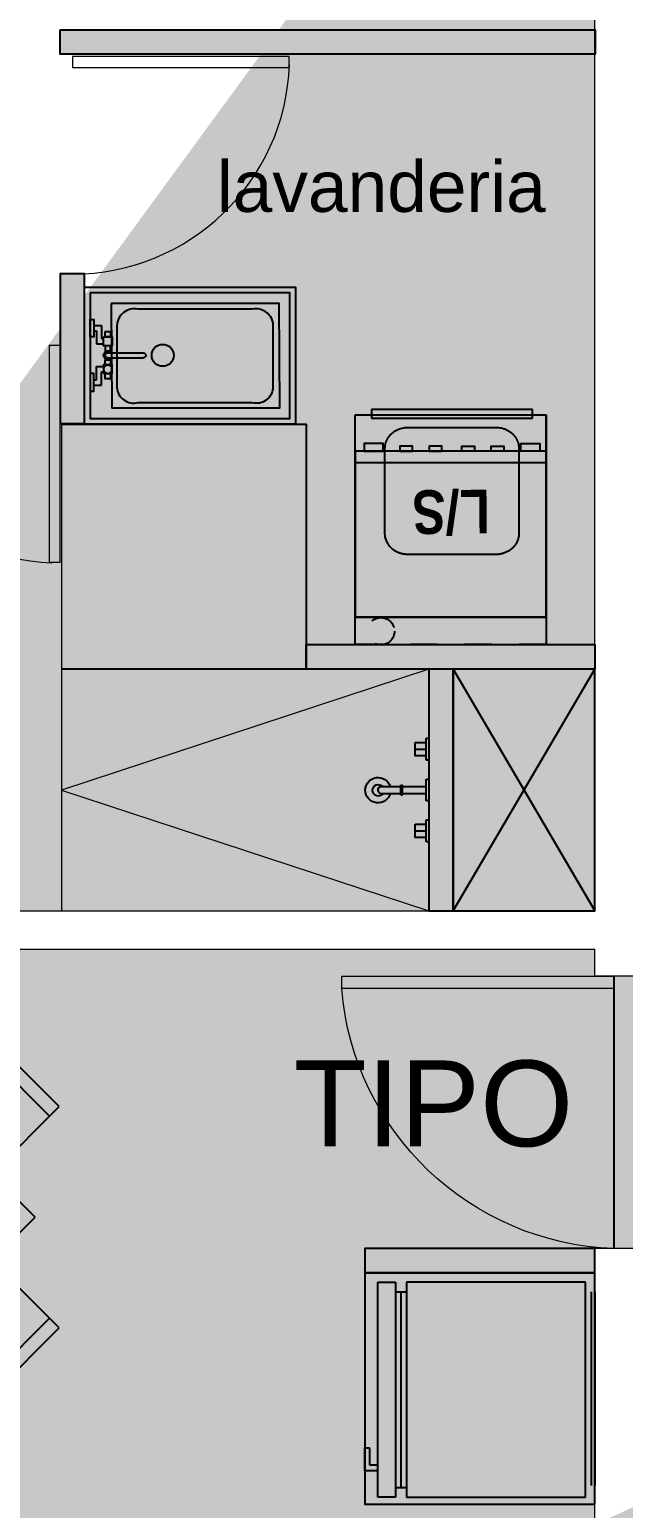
# Model space of a CAD drawing. Header units: metres. Extents: x -598 to 357, y -242 to 574.
# Drawn here: x -201.66 to -199.47, y 287.89 to 293.33 of the extents above; entities that cross this region are included whole.
import ezdxf

# ---------------------------------------------------------------- set-up
doc = ezdxf.new("R2010")
doc.units = ezdxf.units.M
doc.linetypes.add('xref_Nivel TIPICO$0$HIDDEN2', pattern=[0.1875, 0.125, -0.0625])
for name, color, linetype, lineweight in [('A-DOOR', 1, 'Continuous', 18), ('Muro Mamspoteria', 5, 'Continuous', 9), ('P-SANR-FIXT', 251, 'Continuous', 18), ('xref_Nivel TIPICO$0$P-puerta', 1, 'Continuous', 18)]:
    doc.layers.add(name, color=color, linetype=linetype, lineweight=lineweight)
for name, color, linetype in [('APTOS_SPZ_MCH_N2 MUNI$0$DUCTOS', 1, 'Continuous'), ('T-texto', 8, 'Continuous'), ('xref_Nivel TIPICO$0$D-ducha mezcladora', 1, 'Continuous'), ('xref_Nivel TIPICO$0$H-hatch mamposteria', 8, 'Continuous'), ('xref_Nivel TIPICO$0$H-hatch tablayeso', 9, 'Continuous'), ('xref_Nivel TIPICO$0$M-lavadora secadora', 1, 'Continuous'), ('xref_Nivel TIPICO$0$M-muebles', 1, 'Continuous'), ('xref_Nivel TIPICO$0$M-muro tablayeso', 4, 'Continuous'), ('xref_Nivel TIPICO$0$M-pila', 1, 'Continuous'), ('xref_Nivel TIPICO$0$M-refri', 1, 'Continuous')]:
    doc.layers.add(name, color=color, linetype=linetype)
doc.styles.get("Standard").update_dxf_attribs({"font": 'arial.ttf'})
doc.styles.add('xref_Nivel TIPICO$0$Arial (bold)', font='arialbd.ttf', dxfattribs={"height": 0.048848})

# ---------------------------------------------------------------- blocks, each defined once
blk = doc.blocks.new('xref_Nivel TIPICO$0$MU12')
at = {"layer": 'xref_Nivel TIPICO$0$D-ducha mezcladora'}
for p, q in [((-0.19, 0), (-0.19, -0.01)), ((-0.11, 0), (-0.19, 0)), ((-0.11, -0.01), (-0.11, 0)), ((0.04, 0), (-0.04, 0)), ((-0.04, 0), (-0.04, -0.01)), ((0.04, -0.01), (0.04, 0)), ((0.19, 0), (0.11, 0)), ((0.11, 0), (0.11, -0.01)), ((0.19, -0.01), (0.19, 0)), ((-0.19, -0.01), (-0.11, -0.01)), ((-0.15, -0.05), (-0.15, -0.01)), ((-0.04, -0.01), (0.04, -0.01)), ((0.11, -0.01), (0.19, -0.01)), ((0.15, -0.05), (0.15, -0.01))]:
    blk.add_line(p, q, dxfattribs=at)
at = {"layer": 'xref_Nivel TIPICO$0$D-ducha mezcladora', "linetype": 'ByBlock'}
for p, q in [((-0.0125, -0.0972), (-0.0125, -0.01)), ((0.0125, -0.0972), (0.0125, -0.01)), ((-0.0175, -0.0972), (0.0175, -0.0972)), ((-0.0175, -0.1022), (-0.0175, -0.0972)), ((-0.0175, -0.1022), (0.0175, -0.1022)), ((-0.0125, -0.1771), (-0.0125, -0.1022)), ((0.0125, -0.1783), (0.0125, -0.1022)), ((0.0175, -0.1022), (0.0175, -0.0972))]:
    blk.add_line(p, q, dxfattribs=at)
at = {"layer": 'xref_Nivel TIPICO$0$D-ducha mezcladora'}
for points in [[(-0.175, -0.01), (-0.175, -0.05), (-0.125, -0.05)], [(-0.125, -0.05), (-0.125, -0.01)], [(0.125, -0.01), (0.125, -0.05), (0.175, -0.05)], [(0.175, -0.05), (0.175, -0.01)]]:
    blk.add_lwpolyline(points, dxfattribs=at)
for centre, radius, start, end in [((-0.0004, -0.1865), 0.0468, 104.9774, 73.9708), ((-0.0011, -0.1853), 0.0211, 122.5516, 49.7391), ((0.0002, -0.1733), 0.0133, 196.9135, 337.7151)]:
    blk.add_arc(centre, radius, start, end, dxfattribs=at)
blk = doc.blocks.new('xref_Nivel TIPICO$0$P-90')
at = {"layer": 'Defpoints', "color": 8, "true_color": 0x808080}
blk.add_lwpolyline([(0, 0), (0.9, 0)], dxfattribs=at)
at = {"layer": 'xref_Nivel TIPICO$0$P-puerta'}
for p, q in [((0.0404, 0.9), (0, 0.9)), ((0, 0.9), (0, 0)), ((0.0404, 0), (0.0404, 0.9)), ((0, 0), (0.0404, 0))]:
    blk.add_line(p, q, dxfattribs=at)
at = {"layer": 'xref_Nivel TIPICO$0$P-puerta', "color": 8, "true_color": 0x808080}
blk.add_arc((-0.0344, -0.032), 0.935, 1.9599, 85.4069, dxfattribs=at)
blk = doc.blocks.new('*U274')
at = {"layer": 'xref_Nivel TIPICO$0$H-hatch tablayeso', "transparency": 33554559}
h = blk.add_hatch(color=256, dxfattribs=at)
h.dxf.hatch_style = 1
h.paths.add_polyline_path([(0, 90), (0, 0), (550.9, 0), (550.9, 90)])
at = {"layer": 'xref_Nivel TIPICO$0$M-muro tablayeso'}
blk.add_lwpolyline([(550.9, 0), (0, 0), (0, 90), (550.9, 90), (550.9, 0)], dxfattribs=at)
blk = doc.blocks.new('xref_Nivel TIPICO$0$GRIFO_MOPSKIN')
for p, q in [((0.01, 0.0845), (0.0325, 0.0845)), ((0.0325, 0.0845), (0.0325, 0.047)), ((0.01, 0.0695), (0.0175, 0.0695)), ((0.0175, 0.0695), (0.0175, 0.032)), ((0.0325, 0.047), (0.0375, 0.047)), ((0.0175, 0.032), (0.0375, 0.032)), ((0.0504, 0.0075), (0.1504, 0.0075)), ((0.0175, -0.07), (0.0175, -0.0325)), ((0.0175, -0.0325), (0.0375, -0.0325)), ((0.0504, -0.0075), (0.1504, -0.0075)), ((0.01, -0.07), (0.0175, -0.07)), ((0.0325, -0.085), (0.0325, -0.0475)), ((0.0325, -0.0475), (0.0375, -0.0475)), ((0.01, -0.085), (0.0325, -0.085))]:
    blk.add_line(p, q)
for points in [[(0, 0.102), (0.01, 0.102), (0.01, 0.052), (0, 0.052)], [(0.0375, 0.052), (0.0625, 0.052), (0.0625, 0.027), (0.0375, 0.027)], [(0.0425, 0.052), (0.0575, 0.052), (0.0575, 0.067), (0.0425, 0.067)], [(0.0429, 0.0125), (0.0579, 0.0125), (0.0579, 0.0275), (0.0429, 0.0275)], [(0.0375, -0.0525), (0.0625, -0.0525), (0.0625, -0.0275), (0.0375, -0.0275)], [(0.0425, -0.0125), (0.0575, -0.0125), (0.0575, -0.0275), (0.0425, -0.0275)], [(0, -0.1025), (0.01, -0.1025), (0.01, -0.0525), (0, -0.0525)], [(0.0425, -0.0675), (0.0575, -0.0675), (0.0575, -0.0525), (0.0425, -0.0525)]]:
    blk.add_lwpolyline(points, close=True)
blk.add_circle((0.05, 0.0395), 0.0125)
for centre, radius, start, end in [((0.0504, 0), 0.0125, 36.8699, 323.1301), ((0.0504, 0), 0.0075, 90, 270), ((0.1504, 0), 0.0075, 270, 90)]:
    blk.add_arc(centre, radius, start, end)
blk = doc.blocks.new('xref_Nivel TIPICO$0$PILA')
at = {"layer": 'xref_Nivel TIPICO$0$M-pila'}
for points in [[(0, 0.25), (0.7745, 0.25), (0.7745, -0.2525), (0, -0.2525)], [(0.0206, 0.2294), (0.0206, -0.2319), (0.7539, -0.2319), (0.7539, 0.2294)], [(0.0206, 0.2294), (0.0206, -0.2319), (0.7539, -0.2319), (0.7539, 0.2294)], [(0.0981, 0.1906), (0.0998, -0.1931), (0.7169, -0.1931), (0.7151, 0.1906)]]:
    blk.add_lwpolyline(points, close=True, dxfattribs=at)
blk.add_lwpolyline([(0.6932, -0.1178), (0.6932, 0.1097, 0.462552), (0.6157, 0.17), (0.196, 0.1698, 0.461917), (0.1186, 0.1095), (0.1186, -0.118, 0.478059), (0.1962, -0.1729), (0.6159, -0.1727, 0.47745)], format="xyb", close=True, dxfattribs=at)
blk.add_circle((0.2869, 0), 0.0403, dxfattribs=at)
at = {"layer": 'xref_Nivel TIPICO$0$M-pila', "xscale": -1.290849937925769, "yscale": 1.290849937925769, "zscale": 1.290849937925769, "rotation": 180}
blk.add_blockref('xref_Nivel TIPICO$0$GRIFO_MOPSKIN', (0.0206, 0), dxfattribs=at)
blk = doc.blocks.new('*U331')
at = {"layer": 'xref_Nivel TIPICO$0$H-hatch tablayeso', "transparency": 33554559}
h = blk.add_hatch(color=256, dxfattribs=at)
h.dxf.hatch_style = 1
h.paths.add_polyline_path([(0, 90), (0, 0), (1965.4, 0), (1965.4, 90)])
at = {"layer": 'xref_Nivel TIPICO$0$M-muro tablayeso'}
blk.add_lwpolyline([(1965.4, 0), (0, 0), (0, 90), (1965.4, 90), (1965.4, 0)], dxfattribs=at)
blk = doc.blocks.new('Familia Puertas - P-7-13066183-AMUEBLADAS N8 _18_34')
at = {"layer": 'A-DOOR'}
for p, q in [((-0.4492, 1), (-0.5, 1)), ((-0.5, 1), (-0.5, 0)), ((-0.4492, 0), (-0.4492, 1)), ((-0.5, 0), (-0.4492, 0))]:
    blk.add_line(p, q, dxfattribs=at)
at = {"layer": 'A-DOOR', "color": 8, "true_color": 0x808080}
blk.add_arc((-0.4972, 0.0006), 1.0022, 359.96451, 87.98542, dxfattribs=at)
blk = doc.blocks.new('*U273')
at = {"layer": 'xref_Nivel TIPICO$0$H-hatch tablayeso', "transparency": 33554559}
h = blk.add_hatch(color=256, dxfattribs=at)
h.dxf.hatch_style = 1
h.paths.add_polyline_path([(0, 90), (0, 0), (1060, 0), (1060, 90)])
at = {"layer": 'xref_Nivel TIPICO$0$M-muro tablayeso'}
blk.add_lwpolyline([(1060, 0), (0, 0), (0, 90), (1060, 90), (1060, 0)], dxfattribs=at)
blk = doc.blocks.new('xref_Nivel TIPICO$0$LAVADORA SECADORA')
at = {"linetype": 'xref_Nivel TIPICO$0$HIDDEN2', "ltscale": 0.1}
blk.add_lwpolyline([(-0.1, 0.702), (0, 0.702), (0, 0), (-0.1, 0)], close=True, dxfattribs=at)
blk.add_circle((-0.0511, 0.607), 0.05, dxfattribs=at)
at = {"layer": 'xref_Nivel TIPICO$0$M-lavadora secadora'}
for p, q in [((0, 0), (0, 0.702)), ((0, 0.702), (0.7443, 0.702)), ((0, 0), (0, 0.702)), ((0.7443, 0.702), (0.7443, 0)), ((0.7311, 0.642), (0.7311, 0.05)), ((0.763, 0.642), (0.7311, 0.642)), ((0.763, 0.05), (0.763, 0.642)), ((0.0933, 0), (0, 0)), ((0, 0), (0.7443, 0)), ((0, 0), (0.0933, 0)), ((0.7443, 0), (0, 0)), ((0.7311, 0.05), (0.763, 0.05))]:
    blk.add_line(p, q, dxfattribs=at)
for points in [[(0, 0), (0.61, 0), (0.61, 0.702), (0, 0.702)], [(0.61, 0), (0.61, 0.702), (0.5682, 0.702), (0.5682, 0)], [(0.61, 0.6687), (0.61, 0.5985), (0.6383, 0.5985), (0.6383, 0.6687)], [(0.61, 0.5369), (0.61, 0.4905), (0.6287, 0.4905), (0.6287, 0.5369)], [(0.61, 0.4291), (0.61, 0.3827), (0.6287, 0.3827), (0.6287, 0.4291)], [(0.61, 0.2629), (0.61, 0.3093), (0.6287, 0.3093), (0.6287, 0.2629)], [(0.61, 0.1551), (0.61, 0.2015), (0.6287, 0.2015), (0.6287, 0.1551)], [(0.61, 0.0233), (0.61, 0.0935), (0.6383, 0.0935), (0.6383, 0.0233)]]:
    blk.add_lwpolyline(points, close=True, dxfattribs=at)
for points, knots in [([(0.231, 0.5087), (0.231, 0.531), (0.2518, 0.5697), (0.2879, 0.592), (0.3087, 0.592), (0.4594, 0.592), (0.61, 0.592)], [0, 0, 0, 1, 2, 3, 3, 3.968121, 3.968121, 3.968121]), ([(0.61, 0.592), (0.615, 0.592), (0.6199, 0.592), (0.6408, 0.592), (0.6768, 0.5697), (0.6977, 0.531), (0.6977, 0.5087), (0.6977, 0.35), (0.6977, 0.1833), (0.6977, 0.161), (0.6768, 0.1223), (0.6408, 0.1), (0.6199, 0.1), (0.615, 0.1), (0.61, 0.1)], [3.968121, 3.968121, 3.968121, 4, 4, 5, 6, 7, 7, 8, 8, 9, 10, 11, 11, 11.031879, 11.031879, 11.031879]), ([(0.61, 0.1), (0.4594, 0.1), (0.3087, 0.1), (0.2879, 0.1), (0.2518, 0.1223), (0.231, 0.161), (0.231, 0.1833), (0.231, 0.35), (0.231, 0.5087)], [11.031879, 11.031879, 11.031879, 12, 12, 13, 14, 15, 15, 16, 16, 16])]:
    blk.add_open_spline(points, degree=2, knots=knots, dxfattribs=at)
at = {"layer": 'xref_Nivel TIPICO$0$M-lavadora secadora', "style": 'xref_Nivel TIPICO$0$Arial (bold)', "oblique": 0.1717, "width": 0.818119}
blk.add_text('L/S', height=0.16054, rotation=90.5192, dxfattribs=at).set_placement((0.469, 0.2069))
blk = doc.blocks.new('*U333')
at = {"layer": 'xref_Nivel TIPICO$0$H-hatch tablayeso', "transparency": 33554559}
h = blk.add_hatch(color=256, dxfattribs=at)
h.dxf.hatch_style = 1
h.paths.add_polyline_path([(0, 90), (0, 0), (889.1, 0), (889.1, 90)])
at = {"layer": 'xref_Nivel TIPICO$0$M-muro tablayeso'}
blk.add_lwpolyline([(889.1, 0), (0, 0), (0, 90), (889.1, 90), (889.1, 0)], dxfattribs=at)
blk = doc.blocks.new('xref_Nivel TIPICO$0$P_REFRI')
at = {"layer": 'xref_Nivel TIPICO$0$M-refri'}
for p, q in [((-0.3562, 0), (0.3562, 0)), ((0.3985, -0.0343), (-0.3912, -0.0343)), ((-0.3912, -0.0343), (-0.3912, -0.6924)), ((-0.3562, -0.0132), (0.3562, -0.0132)), ((0.3985, -0.6924), (0.3985, -0.0343)), ((-0.3912, -0.6924), (0.3985, -0.6924)), ((-0.3563, -0.7319), (-0.3563, -0.6924)), ((0.3636, -0.7319), (0.3636, -0.6924)), ((-0.3912, -0.7319), (0.3985, -0.7319)), ((-0.3912, -0.7977), (-0.3912, -0.7319)), ((0.3636, -0.7121), (-0.3563, -0.7121)), ((0.3985, -0.7319), (0.3985, -0.7977)), ((0.3985, -0.7977), (-0.3912, -0.7977)), ((0.2795, -0.828), (0.2795, -0.7977)), ((0.3018, -0.7977), (0.3018, -0.8453)), ((0.2177, -0.8453), (0.2177, -0.828)), ((0.2177, -0.828), (0.2795, -0.828)), ((0.3018, -0.8453), (0.2177, -0.8453))]:
    blk.add_line(p, q, dxfattribs=at)
at = {"layer": 'xref_Nivel TIPICO$0$M-refri', "color": 8, "linetype": 'Continuous'}
blk.add_lwpolyline([(0.425, 0), (-0.425, 0), (-0.425, -0.8453), (0.425, -0.8453)], close=True, dxfattribs=at)
blk = doc.blocks.new('xref_Nivel TIPICO$0$mesa de 4')
at = {"layer": 'xref_Nivel TIPICO$0$M-muebles'}
for p, q in [((-0.2344, 0.7015), (-0.5526, 0.3833)), ((-0.199, 0.6661), (-0.5172, 0.3479)), ((0.0838, 0.3833), (-0.2344, 0.7015)), ((0.5788, 0.7015), (0.2606, 0.3833)), ((0.8616, 0.3479), (0.5434, 0.6661)), ((0.897, 0.3833), (0.5788, 0.7015)), ((0.1722, 0.6131), (-0.4642, -0.0233)), ((0.8086, -0.0233), (0.1722, 0.6131)), ((-0.5526, 0.3833), (-0.2344, 0.0651)), ((-0.2344, 0.0651), (0.0838, 0.3833)), ((0.2606, 0.3833), (0.5788, 0.0651)), ((0.5788, 0.0651), (0.897, 0.3833)), ((-0.4642, -0.0233), (0.1722, -0.6597)), ((0.1722, -0.6597), (0.8086, -0.0233)), ((-0.2344, -0.1117), (-0.5526, -0.4299)), ((0.0838, -0.4299), (-0.2344, -0.1117)), ((0.5788, -0.1117), (0.2606, -0.4299)), ((0.897, -0.4299), (0.5788, -0.1117)), ((-0.5526, -0.4299), (-0.2344, -0.7481)), ((-0.199, -0.7127), (-0.5172, -0.3945)), ((-0.2344, -0.7481), (0.0838, -0.4299)), ((0.2606, -0.4299), (0.5788, -0.7481)), ((0.8616, -0.3945), (0.5434, -0.7127)), ((0.5788, -0.7481), (0.897, -0.4299))]:
    blk.add_line(p, q, dxfattribs=at)
blk = doc.blocks.new('*U275')
at = {"layer": 'xref_Nivel TIPICO$0$H-hatch tablayeso', "transparency": 33554559}
h = blk.add_hatch(color=256, dxfattribs=at)
h.dxf.hatch_style = 1
h.paths.add_polyline_path([(0, 90), (0, 0), (845.3, 0), (845.3, 90)])
at = {"layer": 'xref_Nivel TIPICO$0$M-muro tablayeso'}
blk.add_lwpolyline([(845.3, 0), (0, 0), (0, 90), (845.3, 90), (845.3, 0)], dxfattribs=at)

msp = doc.modelspace()

# ---------------------------------------------------------------- hatches: boundary and pattern name
at = {"true_color": 0x939598}
h = msp.add_hatch(color=252, dxfattribs=at)
h.dxf.hatch_style = 1
h.paths.add_polyline_path([(-200.6387, 290.9773), (-201.5387, 290.9773), (-201.5387, 291.8773), (-200.6387, 291.8773)])
at = {"layer": 'xref_Nivel TIPICO$0$H-hatch mamposteria', "transparency": 33554585}
h = msp.add_hatch(color=256, dxfattribs=at)
h.dxf.hatch_style = 1
h.paths.add_polyline_path([(-193.8209, 300.2671), (-193.6809, 300.2671), (-193.6809, 301.9532), (-193.8209, 301.9532)], flags=17)
h.paths.add_polyline_path([(-192.6785, 304.9192), (-192.6788, 307.7882), (-192.8188, 307.7882), (-192.8185, 304.9192)], flags=17)
h.paths.add_polyline_path([(-196.4356, 277.4537), (-196.4356, 277.3137), (-194.2387, 277.3137), (-194.2387, 277.4537)])
h.paths.add_polyline_path([(-193.7788, 291.8773), (-193.7788, 291.6773), (-194.0782, 291.6764), (-194.0782, 291.7068), (-194.0982, 291.7076), (-194.0603, 291.8764)], flags=17)
h.paths.add_polyline_path([(-201.5387, 299.3882), (-201.5387, 299.5282), (-206.5387, 299.5282), (-206.5387, 299.3882)], flags=17)
h.paths.add_polyline_path([(-200.6387, 299.5282), (-200.6387, 299.3882), (-199.5787, 299.3882), (-199.5787, 295.7759), (-199.4387, 295.7759), (-199.4387, 300.2882), (-199.5787, 300.2882), (-199.5787, 299.5282)], flags=17)
h.paths.add_polyline_path([(-207.2787, 303.289), (-207.1387, 303.289), (-207.1387, 302.6038), (-207.2787, 302.6038)])
h.paths.add_polyline_path([(-207.1387, 303.889), (-207.2787, 303.889), (-207.2787, 308.8282), (-206.5387, 308.8282), (-206.5387, 308.6882), (-207.1387, 308.6882)])
h.paths.add_polyline_path([(-198.4448, 308.2982), (-198.4448, 308.4382), (-193.8788, 308.4382), (-193.8788, 308.2982)], flags=17)
h.paths.add_polyline_path([(-204.1337, 308.6882), (-204.1337, 308.8282), (-203.6587, 308.8282), (-203.6587, 308.6882)])
h.paths.add_polyline_path([(-207.2787, 300.2882), (-207.1387, 300.2882), (-207.1387, 299.3882), (-207.2787, 299.3882)])
h.paths.add_polyline_path([(-207.1387, 285.3896), (-207.2787, 285.3896), (-207.2787, 286.9226), (-206.0637, 286.9226), (-206.0637, 286.7826), (-207.1387, 286.7826)])
h.paths.add_polyline_path([(-207.1387, 280.3359), (-207.2787, 280.3359), (-207.2787, 282.4896), (-207.1387, 282.4896)])
h.paths.add_polyline_path([(-192.6834, 284.5896), (-192.8191, 284.5896), (-192.8191, 282.9377), (-192.6825, 282.9377)], flags=17)
h.paths.add_polyline_path([(-201.5387, 279.1221), (-201.6787, 279.1221), (-201.6787, 278.0136), (-203.0387, 278.0136), (-203.0387, 277.8736), (-201.6787, 277.8736), (-201.6787, 276.4656), (-201.1587, 276.4656), (-201.1587, 276.6056), (-201.5387, 276.6056)])
h.paths.add_polyline_path([(-197.1472, 288.8482), (-197.1472, 288.7082), (-199.4387, 288.7082), (-199.4387, 276.4656), (-199.9587, 276.4656), (-199.9587, 276.6056), (-199.5787, 276.6056), (-199.5787, 288.8482)])
h.paths.add_polyline_path([(-206.5387, 278.0136), (-206.5387, 277.8736), (-207.2787, 277.8736), (-207.2787, 279.3359), (-207.1387, 279.3359), (-207.1387, 278.0136)])
h.paths.add_polyline_path([(-207.2787, 284.3896), (-207.2777, 283.4896), (-207.1377, 283.4896), (-207.1387, 284.3896)])
h.paths.add_polyline_path([(-207.1387, 293.8296), (-207.2787, 293.8296), (-207.2787, 292.6773), (-207.1387, 292.6773)], flags=17)
h.paths.add_polyline_path([(-207.2787, 296.3626), (-205.745, 296.3626), (-205.745, 296.2226), (-207.1387, 296.2226), (-207.1377, 294.8296), (-207.2777, 294.8296)])
edge = h.paths.add_edge_path()
edge.add_line((-192.6783, 304.3442), (-192.8188, 304.3442))
edge.add_line((-192.8188, 304.3442), (-192.8188, 303.9932))
edge.add_line((-192.8188, 303.9932), (-194.4817, 303.9932))
edge.add_line((-194.4817, 303.9932), (-194.4817, 303.8532))
edge.add_line((-194.4817, 303.8532), (-192.6788, 303.8532))
edge.add_line((-192.6788, 303.8532), (-192.6788, 304.3442))
edge.add_line((-207.2777, 284.3896), (-207.1377, 284.3896))
edge.add_line((-192.6788, 290.9773), (-192.6788, 289.2277))
edge.add_line((-192.6788, 289.2277), (-195.489, 289.2277))
edge.add_line((-197.6472, 289.8482), (-197.7872, 289.8482))
edge.add_line((-198.4448, 308.3002), (-198.4448, 308.4402))
edge.add_line((-193.4387, 277.3137), (-193.4387, 277.4537))
edge.add_line((-192.8191, 280.6668), (-192.6811, 280.6668))
edge.add_line((-192.8191, 281.2668), (-192.6815, 281.2668))
edge.add_line((-194.8918, 293.7277), (-195.489, 293.7277))
edge.add_line((-195.489, 293.7277), (-195.489, 296.0877))
edge.add_line((-195.489, 296.0877), (-197.7872, 296.0877))
edge.add_line((-197.7872, 296.0877), (-197.7872, 296.3277))
edge.add_line((-195.0642, 291.6773), (-195.0642, 291.7076))
edge.add_line((-195.0642, 291.7076), (-195.0462, 291.7076))
edge.add_line((-195.0462, 291.7076), (-195.0823, 291.8773))
edge.add_line((-193.8128, 293.9277), (-192.8864, 293.9277))
edge.add_line((-192.8864, 293.9277), (-192.8864, 296.0277))
edge.add_line((-192.8864, 296.0277), (-195.289, 296.0277))
edge.add_line((-195.289, 296.0277), (-195.289, 293.9277))
edge.add_line((-195.289, 293.9277), (-194.8737, 293.9277))
edge.add_line((-197.7872, 296.3277), (-197.6472, 296.3277))
edge.add_line((-197.6472, 296.3277), (-197.6472, 296.2277))
edge.add_line((-197.6472, 296.2277), (-192.6788, 296.2277))
edge.add_line((-192.6788, 296.2277), (-192.6788, 293.7277))
edge.add_line((-192.6788, 293.7277), (-193.795, 293.7277))
edge.add_line((-193.4387, 277.3137), (-193.4387, 277.4537))
edge.add_line((-193.4387, 277.4537), (-192.8191, 277.4537))
edge.add_line((-192.8191, 277.4537), (-192.8191, 280.6668))
edge.add_line((-192.6811, 280.6668), (-192.6791, 277.3137))
edge.add_line((-192.682, 281.2668), (-192.682, 282.1377))
edge.add_line((-192.682, 282.1377), (-192.8191, 282.1377))
edge.add_line((-192.6791, 277.3137), (-193.4387, 277.3137))
edge.add_line((-192.8191, 282.1377), (-192.8191, 281.2668))
edge.add_line((-192.6864, 290.9773), (-192.8864, 290.9773))
edge.add_line((-197.6472, 289.8482), (-197.6472, 291.1205))
edge.add_line((-197.6472, 291.1205), (-195.489, 291.1205))
edge.add_line((-195.489, 291.1205), (-195.489, 289.2277))
edge.add_line((-195.489, 291.2605), (-197.7872, 291.2605))
edge.add_line((-197.7872, 291.2605), (-197.7872, 289.8482))
edge.add_line((-195.0823, 291.8773), (-195.489, 291.8773))
edge.add_line((-195.489, 291.8773), (-195.489, 291.2605))
edge.add_line((-195.289, 291.6773), (-195.0642, 291.6773))
edge.add_line((-192.8864, 290.9773), (-192.8864, 289.4277))
edge.add_line((-192.8864, 289.4277), (-195.289, 289.4277))
edge.add_line((-195.289, 289.4277), (-195.289, 291.6773))
h.paths.add_polyline_path([(-202.5387, 308.6882), (-202.5387, 308.8282), (-203.0587, 308.8282), (-203.0587, 308.6882)])
h.paths.add_polyline_path([(-201.5387, 308.8282), (-201.5387, 308.6882), (-199.5787, 308.6882), (-199.5787, 301.2882), (-199.4387, 301.2882), (-199.4387, 308.2982), (-199.0448, 308.2982), (-199.0448, 308.4382), (-199.4387, 308.4382), (-199.4387, 308.8282)])
h.paths.add_polyline_path([(-207.2775, 290.9773), (-207.1376, 290.9773), (-207.1364, 291.8773), (-207.2764, 291.8773)], flags=17)
h.paths.add_polyline_path([(-207.2785, 290.0882), (-199.5787, 290.0882), (-199.5787, 294.7759), (-199.4387, 294.7759), (-199.4387, 289.8482), (-199.5787, 289.8482), (-199.5787, 289.9482), (-207.2787, 289.9482)])
h.paths.add_polyline_path([(-197.7872, 301.4282), (-198.3387, 301.4282), (-198.3387, 301.2882), (-197.7872, 301.2882), (-197.7872, 297.3277), (-197.6472, 297.3277), (-197.6472, 300.9846), (-194.7209, 300.9846), (-194.7209, 301.1246), (-197.6472, 301.1246), (-197.6472, 305.2952), (-196.8109, 305.2952), (-196.8109, 305.4352), (-198.3387, 305.4352), (-198.3387, 305.2952), (-197.7872, 305.2952)], flags=17)

# ---------------------------------------------------------------- linework, layer by layer
at = {"color": 252, "true_color": 0x939598}
msp.add_lwpolyline([(-201.5387, 291.8773), (-200.6387, 291.8773), (-200.6387, 290.9773), (-201.5387, 290.9773)], dxfattribs=at)
at = {"layer": 'APTOS_SPZ_MCH_N2 MUNI$0$DUCTOS'}
for points in [[(-200.0987, 290.0882), (-199.5787, 290.9773)], [(-200.0987, 290.9773), (-199.5787, 290.0882)]]:
    msp.add_lwpolyline(points, dxfattribs=at)
msp.add_lwpolyline([(-199.5787, 290.9773), (-200.0987, 290.9773), (-200.0987, 290.0882), (-199.5787, 290.0882)], close=True, dxfattribs=at)
at = {"layer": 'Muro Mamspoteria'}
for p, q in [((-199.5787, 290.0882), (-199.5787, 294.7759)), ((-207.2785, 290.0882), (-199.5787, 290.0882)), ((-199.5787, 289.8482), (-199.5787, 289.9482)), ((-199.5787, 276.6056), (-199.5787, 288.8482))]:
    msp.add_line(p, q, dxfattribs=at)
for points in [[(-207.2785, 290.0882), (-207.2787, 289.9482), (-199.5787, 289.9482)], [(-199.4387, 289.8482), (-199.5787, 289.8482)], [(-197.1472, 288.8482), (-199.5787, 288.8482)]]:
    msp.add_lwpolyline(points, dxfattribs=at)
at = {"layer": 'P-SANR-FIXT'}
msp.add_line((-201.5387, 291.8773), (-201.5387, 290.0882), dxfattribs=at)
msp.add_lwpolyline([(-200.1887, 290.9773), (-201.5387, 290.5327), (-200.1887, 290.0882)], dxfattribs=at)

# ---------------------------------------------------------------- block references
at = {"layer": 'Muro Mamspoteria', "lineweight": 0, "xscale": 0.7960678973457521, "yscale": 0.7960678973457521, "zscale": 0.7960678973457521}
for p, rotation in [((-201.4983, 292.8304), 270), ((-201.9412, 292.1654), 180)]:
    msp.add_blockref('Familia Puertas - P-7-13066183-AMUEBLADAS N8 _18_34', p, dxfattribs=dict(at, rotation=rotation))
at = {"layer": 'xref_Nivel TIPICO$0$D-ducha mezcladora', "xscale": -1, "rotation": 270}
msp.add_blockref('xref_Nivel TIPICO$0$MU12', (-200.1887, 290.5327), dxfattribs=at)
at = {"layer": 'xref_Nivel TIPICO$0$M-lavadora secadora', "rotation": 90.00000000000001}
msp.add_blockref('xref_Nivel TIPICO$0$LAVADORA SECADORA', (-199.7577, 291.1673), dxfattribs=at)
at = {"layer": 'xref_Nivel TIPICO$0$M-muebles'}
msp.add_blockref('xref_Nivel TIPICO$0$mesa de 4', (-202.4435, 288.9863), dxfattribs=at)
at = {"layer": 'xref_Nivel TIPICO$0$M-muro tablayeso', "yscale": 0.001, "zscale": 0.001}
for name, p, xscale, rotation in [('*U331', (-199.5778, 293.3262), 0.001, 180), ('*U274', (-201.4533, 292.4298), -0.001, 90), ('*U273', (-199.5787, 291.0673), 0.001, 180), ('*U333', (-200.0987, 290.9773), -0.001, 90)]:
    msp.add_blockref(name, p, dxfattribs=dict(at, xscale=xscale, rotation=rotation))
at = {"layer": 'xref_Nivel TIPICO$0$M-muro tablayeso', "xscale": -0.001, "yscale": 0.001, "zscale": 0.001}
msp.add_blockref('*U275', (-199.5787, 288.7582), dxfattribs=at)
at = {"layer": 'xref_Nivel TIPICO$0$M-pila'}
msp.add_blockref('xref_Nivel TIPICO$0$PILA', (-201.4532, 292.1298), dxfattribs=at)
at = {"layer": 'xref_Nivel TIPICO$0$M-refri', "rotation": 270}
msp.add_blockref('xref_Nivel TIPICO$0$P_REFRI', (-199.5787, 288.3332), dxfattribs=at)
at = {"layer": 'xref_Nivel TIPICO$0$P-puerta', "xscale": -1.111111111111104, "yscale": 1.111111111111104, "zscale": 1.111111111111104, "rotation": 90}
msp.add_blockref('xref_Nivel TIPICO$0$P-90', (-199.5087, 289.8482), dxfattribs=at)

# ---------------------------------------------------------------- texts
at = {"layer": 'T-texto'}
for s, width, insert, char_height, attachment_point in [('lavanderia', 1.852233, (-200.9675, 292.8443), 0.1875, 1), ('TIPO  A', 1.956406, (-200.6857, 289.2192), 0.31534, 7)]:
    msp.add_mtext_dynamic_manual_height_columns(s, width=width, gutter_width=0.9375, heights=[0], dxfattribs=dict(at, insert=insert, char_height=char_height, attachment_point=attachment_point))

doc.saveas('drawing.dxf')
